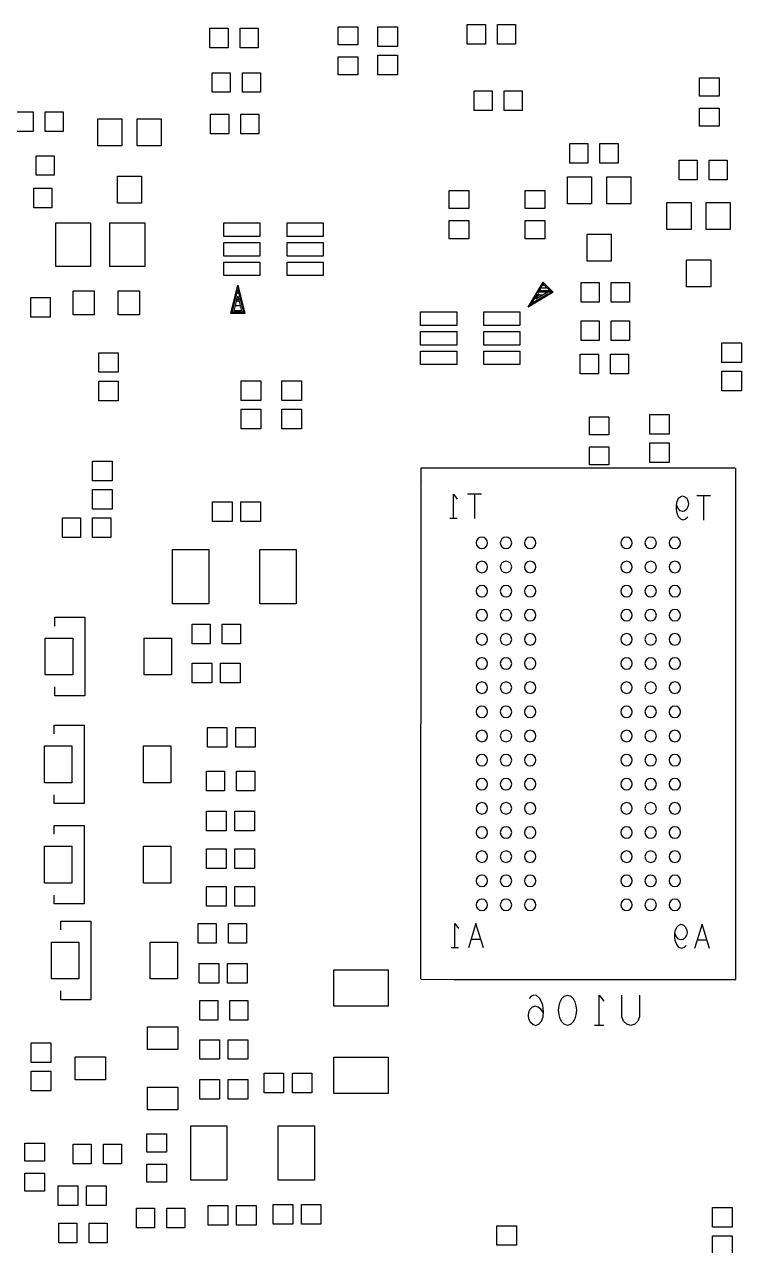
# Model space of a CAD drawing. Header units: millimetres. Extents: x -190 to 348, y -330 to 190.
# Drawn here: x 15.21 to 39, y -75.41 to -34.93 of the extents above; entities that cross this region are included whole.
import ezdxf

# ---------------------------------------------------------------- set-up
doc = ezdxf.new("R2010")
doc.units = ezdxf.units.MM
doc.layers.add('4_SIKCREN_BOTTOM_', color=7, linetype='Continuous')
doc.layers.add('5_SOLDER_PASTE_BOTTOM_', color=7, linetype='Continuous')

msp = doc.modelspace()

# ---------------------------------------------------------------- linework, layer by layer
at = {"layer": '4_SIKCREN_BOTTOM_', "color": 7}
for p, q in [((22.057, -44.511), (22.291, -43.576)), ((22.073, -44.498), (22.291, -43.63)), ((22.291, -43.576), (22.525, -44.511)), ((22.291, -43.63), (22.507, -44.498)), ((31.92, -44.303), (32.415, -43.477)), ((32.222, -43.823), (32.418, -43.497)), ((32.245, -43.835), (32.423, -43.538)), ((32.56, -43.675), (32.342, -43.675)), ((32.476, -43.591), (32.393, -43.591)), ((32.415, -43.477), (32.746, -43.807)), ((32.418, -43.497), (32.725, -43.805)), ((32.423, -43.538), (32.685, -43.8)), ((22.106, -44.473), (22.291, -43.734)), ((22.169, -44.422), (22.291, -43.942)), ((22.329, -44.105), (22.25, -44.105)), ((22.291, -43.734), (22.474, -44.473)), ((22.291, -43.942), (22.41, -44.422)), ((32.746, -43.807), (31.92, -44.303)), ((32.725, -43.805), (31.956, -44.267)), ((31.956, -44.267), (32.222, -43.823)), ((32.583, -43.861), (32.032, -44.191)), ((32.032, -44.191), (32.23, -43.861)), ((32.603, -43.79), (32.179, -44.044)), ((32.179, -44.044), (32.288, -43.863)), ((32.718, -43.81), (32.23, -43.81)), ((32.4, -43.912), (32.258, -43.912)), ((32.644, -43.759), (32.291, -43.759)), ((22.525, -44.511), (22.057, -44.511)), ((22.507, -44.498), (22.073, -44.498)), ((22.474, -44.473), (22.106, -44.473)), ((22.41, -44.422), (22.169, -44.422)), ((22.37, -44.262), (22.21, -44.262)), ((28.359, -49.642), (28.351, -66.576)), ((38.786, -49.644), (28.359, -49.642)), ((28.359, -49.642), (28.359, -50.063)), ((37.709, -49.642), (28.359, -49.642)), ((38.811, -66.591), (38.811, -49.644)), ((28.359, -50.063), (28.377, -50.081)), ((29.441, -50.508), (29.561, -50.668)), ((29.441, -51.308), (29.441, -50.508)), ((30.371, -50.508), (29.911, -50.508)), ((30.14, -50.508), (30.14, -51.308)), ((36.911, -50.64), (36.97, -50.587)), ((36.97, -50.587), (37.041, -50.559)), ((37.041, -50.559), (37.12, -50.587)), ((37.12, -50.587), (37.181, -50.64)), ((37.97, -50.559), (37.511, -50.559)), ((37.739, -50.559), (37.739, -51.359)), ((36.84, -50.866), (36.86, -50.747)), ((36.901, -50.985), (36.84, -50.866)), ((36.84, -51.013), (36.84, -50.866)), ((36.86, -50.747), (36.911, -50.64)), ((36.96, -51.051), (36.901, -50.985)), ((37.221, -50.919), (37.17, -51.013)), ((37.181, -50.64), (37.221, -50.719)), ((37.221, -50.719), (37.239, -50.825)), ((37.239, -50.825), (37.221, -50.919)), ((29.561, -51.308), (29.319, -51.308)), ((36.86, -51.133), (36.84, -51.013)), ((36.911, -51.252), (36.86, -51.133)), ((36.98, -51.333), (36.911, -51.252)), ((37.041, -51.079), (36.96, -51.051)), ((37.061, -51.359), (36.98, -51.333)), ((37.109, -51.067), (37.041, -51.079)), ((37.14, -51.333), (37.061, -51.359)), ((37.17, -51.013), (37.109, -51.067)), ((37.211, -51.265), (37.14, -51.333)), ((16.22, -54.585), (17.221, -54.585)), ((16.22, -54.874), (16.22, -54.585)), ((17.221, -54.585), (17.221, -57.183)), ((16.22, -57.183), (16.22, -56.893)), ((17.221, -57.183), (16.22, -57.183)), ((16.195, -58.158), (17.196, -58.158)), ((16.195, -58.448), (16.195, -58.158)), ((17.196, -58.158), (17.196, -60.759)), ((16.195, -60.759), (16.195, -60.47)), ((17.196, -60.759), (16.195, -60.759)), ((16.195, -61.483), (17.196, -61.483)), ((16.195, -61.773), (16.195, -61.483)), ((17.196, -61.483), (17.196, -64.084)), ((16.195, -64.084), (16.195, -63.795)), ((17.196, -64.084), (16.195, -64.084)), ((16.421, -64.658), (17.419, -64.658)), ((16.421, -64.948), (16.421, -64.658)), ((17.419, -64.658), (17.419, -67.259)), ((29.489, -64.734), (29.609, -64.894)), ((29.489, -65.535), (29.489, -64.734)), ((30.19, -64.734), (29.939, -65.535)), ((30.439, -65.535), (30.19, -64.734)), ((36.919, -64.785), (36.99, -64.76)), ((36.99, -64.76), (37.071, -64.785)), ((37.691, -64.76), (37.44, -65.56)), ((37.94, -65.56), (37.691, -64.76)), ((36.789, -65.065), (36.81, -64.945)), ((36.85, -65.187), (36.789, -65.065)), ((36.789, -65.212), (36.789, -65.065)), ((36.81, -64.945), (36.86, -64.839)), ((36.86, -64.839), (36.919, -64.785)), ((37.071, -64.785), (37.13, -64.839)), ((37.17, -65.118), (37.12, -65.212)), ((37.13, -64.839), (37.17, -64.92)), ((37.17, -64.92), (37.191, -65.027)), ((37.191, -65.027), (37.17, -65.118)), ((38.811, -64.93), (38.793, -64.912)), ((38.811, -66.591), (38.811, -64.93)), ((29.609, -65.535), (29.37, -65.535)), ((30.03, -65.255), (30.35, -65.255)), ((36.81, -65.331), (36.789, -65.212)), ((36.86, -65.453), (36.81, -65.331)), ((36.911, -65.253), (36.85, -65.187)), ((36.929, -65.532), (36.86, -65.453)), ((36.99, -65.278), (36.911, -65.253)), ((37.01, -65.56), (36.929, -65.532)), ((37.061, -65.265), (36.99, -65.278)), ((37.089, -65.532), (37.01, -65.56)), ((37.12, -65.212), (37.061, -65.265)), ((37.16, -65.466), (37.089, -65.532)), ((37.531, -65.278), (37.851, -65.278)), ((28.374, -66.576), (38.811, -66.591)), ((29.459, -66.591), (38.811, -66.591)), ((16.421, -67.259), (16.421, -66.97)), ((32.017, -67.142), (31.951, -67.224)), ((32.111, -67.107), (32.017, -67.142)), ((32.202, -67.125), (32.111, -67.107)), ((32.296, -67.208), (32.202, -67.125)), ((33.038, -67.224), (33.119, -67.142)), ((33.119, -67.142), (33.226, -67.107)), ((33.226, -67.107), (33.332, -67.142)), ((33.332, -67.142), (33.411, -67.224)), ((34.275, -67.107), (34.435, -67.307)), ((34.275, -68.11), (34.275, -67.107)), ((35.029, -67.826), (35.029, -67.107)), ((35.616, -67.107), (35.616, -67.826)), ((17.419, -67.259), (16.421, -67.259)), ((31.989, -67.574), (31.935, -67.676)), ((32.057, -67.508), (31.989, -67.574)), ((32.149, -67.475), (32.057, -67.508)), ((32.255, -67.508), (32.149, -67.475)), ((32.337, -67.574), (32.255, -67.508)), ((32.362, -67.325), (32.296, -67.208)), ((32.431, -67.691), (32.337, -67.574)), ((32.403, -67.442), (32.362, -67.325)), ((32.431, -67.658), (32.403, -67.442)), ((32.931, -67.61), (32.946, -67.457)), ((32.946, -67.457), (32.984, -67.325)), ((32.984, -67.325), (33.038, -67.224)), ((33.411, -67.224), (33.464, -67.325)), ((33.464, -67.325), (33.505, -67.457)), ((33.505, -67.457), (33.518, -67.61)), ((31.935, -67.676), (31.923, -67.793)), ((31.923, -67.793), (31.935, -67.892)), ((31.935, -67.892), (31.989, -67.993)), ((31.989, -67.993), (32.07, -68.075)), ((32.271, -68.075), (32.362, -67.975)), ((32.362, -67.975), (32.415, -67.826)), ((32.415, -67.826), (32.431, -67.658)), ((32.946, -67.76), (32.931, -67.61)), ((32.984, -67.892), (32.946, -67.76)), ((33.038, -67.993), (32.984, -67.892)), ((33.119, -68.075), (33.038, -67.993)), ((33.411, -67.993), (33.332, -68.075)), ((33.464, -67.892), (33.411, -67.993)), ((33.505, -67.76), (33.464, -67.892)), ((33.518, -67.61), (33.505, -67.76)), ((35.082, -67.975), (35.029, -67.826)), ((35.189, -68.075), (35.082, -67.975)), ((35.563, -67.975), (35.456, -68.075)), ((35.616, -67.826), (35.563, -67.975)), ((32.07, -68.075), (32.164, -68.11)), ((32.164, -68.11), (32.271, -68.075)), ((33.226, -68.11), (33.119, -68.075)), ((33.332, -68.075), (33.226, -68.11)), ((34.435, -68.11), (34.115, -68.11)), ((35.324, -68.11), (35.189, -68.075)), ((35.456, -68.075), (35.324, -68.11))]:
    msp.add_line(p, q, dxfattribs=at)
for start, end in [(0, 180), (180, 0)]:
    msp.add_arc((22.291, -43.945), 0.102, start, end, dxfattribs=at)
at = {"layer": '5_SOLDER_PASTE_BOTTOM_', "color": 4}
for p, q in [((21.366, -35.71), (21.366, -35.06)), ((21.366, -35.06), (21.966, -35.06)), ((21.966, -35.06), (21.966, -35.71)), ((22.364, -35.71), (22.364, -35.06)), ((22.364, -35.06), (22.964, -35.06)), ((22.964, -35.06), (22.964, -35.71)), ((25.616, -35.609), (25.616, -35.009)), ((25.616, -35.009), (26.266, -35.009)), ((26.266, -35.009), (26.266, -35.609)), ((26.939, -35.664), (26.939, -35.014)), ((26.939, -35.014), (27.589, -35.014)), ((27.589, -35.014), (27.589, -35.664)), ((29.901, -35.583), (29.901, -34.933)), ((29.901, -34.933), (30.501, -34.933)), ((30.501, -34.933), (30.501, -35.583)), ((30.899, -35.583), (30.899, -34.933)), ((30.899, -34.933), (31.499, -34.933)), ((31.499, -34.933), (31.499, -35.583)), ((26.266, -35.609), (25.616, -35.609)), ((30.501, -35.583), (29.901, -35.583)), ((31.499, -35.583), (30.899, -35.583)), ((21.966, -35.71), (21.366, -35.71)), ((22.964, -35.71), (22.364, -35.71)), ((25.616, -36.609), (25.616, -36.009)), ((25.616, -36.009), (26.266, -36.009)), ((26.266, -36.009), (26.266, -36.609)), ((27.589, -35.664), (26.939, -35.664)), ((26.939, -36.604), (26.939, -35.954)), ((26.939, -35.954), (27.589, -35.954)), ((27.589, -35.954), (27.589, -36.604)), ((21.44, -37.183), (21.44, -36.533)), ((21.44, -36.533), (22.04, -36.533)), ((22.04, -36.533), (22.04, -37.183)), ((22.441, -37.183), (22.441, -36.533)), ((22.441, -36.533), (23.041, -36.533)), ((23.041, -36.533), (23.041, -37.183)), ((26.266, -36.609), (25.616, -36.609)), ((27.589, -36.604), (26.939, -36.604)), ((37.6, -37.308), (37.6, -36.708)), ((37.6, -36.708), (38.25, -36.708)), ((38.25, -36.708), (38.25, -37.308)), ((22.04, -37.183), (21.44, -37.183)), ((23.041, -37.183), (22.441, -37.183)), ((30.124, -37.785), (30.124, -37.135)), ((30.124, -37.135), (30.724, -37.135)), ((30.724, -37.135), (30.724, -37.785)), ((31.125, -37.785), (31.125, -37.135)), ((31.125, -37.135), (31.725, -37.135)), ((31.725, -37.135), (31.725, -37.785)), ((38.25, -37.308), (37.6, -37.308)), ((14.899, -37.833), (15.499, -37.833)), ((15.499, -37.833), (15.499, -38.483)), ((15.9, -38.483), (15.9, -37.833)), ((15.9, -37.833), (16.5, -37.833)), ((16.5, -37.833), (16.5, -38.483)), ((21.389, -38.56), (21.389, -37.91)), ((21.389, -37.91), (21.989, -37.91)), ((21.989, -37.91), (21.989, -38.56)), ((22.39, -38.56), (22.39, -37.91)), ((22.39, -37.91), (22.99, -37.91)), ((22.99, -37.91), (22.99, -38.56)), ((30.724, -37.785), (30.124, -37.785)), ((31.725, -37.785), (31.125, -37.785)), ((37.6, -38.309), (37.6, -37.709)), ((37.6, -37.709), (38.25, -37.709)), ((38.25, -37.709), (38.25, -38.309)), ((17.649, -38.958), (17.649, -38.059)), ((17.649, -38.059), (18.449, -38.059)), ((18.449, -38.059), (18.449, -38.958)), ((18.95, -38.958), (18.95, -38.059)), ((18.95, -38.059), (19.75, -38.059)), ((19.75, -38.059), (19.75, -38.958)), ((38.25, -38.309), (37.6, -38.309)), ((15.499, -38.483), (14.899, -38.483)), ((16.5, -38.483), (15.9, -38.483)), ((21.989, -38.56), (21.389, -38.56)), ((22.99, -38.56), (22.39, -38.56)), ((18.449, -38.958), (17.649, -38.958)), ((19.75, -38.958), (18.95, -38.958)), ((33.299, -39.535), (33.299, -38.885)), ((33.299, -38.885), (33.899, -38.885)), ((33.899, -38.885), (33.899, -39.535)), ((34.3, -39.535), (34.3, -38.885)), ((34.3, -38.885), (34.9, -38.885)), ((34.9, -38.885), (34.9, -39.535)), ((15.6, -39.934), (15.6, -39.284)), ((15.6, -39.284), (16.2, -39.284)), ((16.2, -39.284), (16.2, -39.934)), ((33.899, -39.535), (33.299, -39.535)), ((34.9, -39.535), (34.3, -39.535)), ((36.926, -40.084), (36.926, -39.434)), ((36.926, -39.434), (37.526, -39.434)), ((37.526, -39.434), (37.526, -40.084)), ((37.924, -40.084), (37.924, -39.434)), ((37.924, -39.434), (38.524, -39.434)), ((38.524, -39.434), (38.524, -40.084)), ((16.2, -39.934), (15.6, -39.934)), ((18.299, -40.858), (18.299, -39.959)), ((18.299, -39.959), (19.099, -39.959)), ((19.099, -39.959), (19.099, -40.858)), ((33.225, -40.884), (33.225, -39.985)), ((33.225, -39.985), (34.025, -39.985)), ((34.025, -39.985), (34.025, -40.884)), ((34.525, -40.884), (34.525, -39.985)), ((34.525, -39.985), (35.325, -39.985)), ((35.325, -39.985), (35.325, -40.884)), ((15.524, -41.008), (15.524, -40.358)), ((15.524, -40.358), (16.124, -40.358)), ((16.124, -40.358), (16.124, -41.008)), ((29.299, -41.034), (29.299, -40.434)), ((29.299, -40.434), (29.949, -40.434)), ((29.949, -40.434), (29.949, -41.034)), ((31.824, -41.034), (31.824, -40.434)), ((31.824, -40.434), (32.474, -40.434)), ((32.474, -40.434), (32.474, -41.034)), ((37.526, -40.084), (36.926, -40.084)), ((38.524, -40.084), (37.924, -40.084)), ((19.099, -40.858), (18.299, -40.858)), ((36.524, -41.735), (36.524, -40.836)), ((36.524, -40.836), (37.324, -40.836)), ((37.324, -40.836), (37.324, -41.735)), ((37.824, -41.735), (37.824, -40.836)), ((37.824, -40.836), (38.624, -40.836)), ((38.624, -40.836), (38.624, -41.735)), ((16.124, -41.008), (15.524, -41.008)), ((29.949, -41.034), (29.299, -41.034)), ((32.474, -41.034), (31.824, -41.034)), ((34.025, -40.884), (33.225, -40.884)), ((35.325, -40.884), (34.525, -40.884)), ((16.25, -42.96), (16.25, -41.51)), ((16.25, -41.51), (17.4, -41.51)), ((17.4, -41.51), (17.4, -42.96)), ((18.051, -42.96), (18.051, -41.51)), ((18.051, -41.51), (19.201, -41.51)), ((19.201, -41.51), (19.201, -42.96)), ((21.826, -41.96), (21.826, -41.51)), ((21.826, -41.51), (23.025, -41.51)), ((23.025, -41.51), (23.025, -41.96)), ((23.927, -41.96), (23.927, -41.51)), ((23.927, -41.51), (25.126, -41.51)), ((25.126, -41.51), (25.126, -41.96)), ((29.299, -42.035), (29.299, -41.435)), ((29.299, -41.435), (29.949, -41.435)), ((29.949, -41.435), (29.949, -42.035)), ((31.824, -42.035), (31.824, -41.435)), ((31.824, -41.435), (32.474, -41.435)), ((32.474, -41.435), (32.474, -42.035)), ((23.025, -41.96), (21.826, -41.96)), ((25.126, -41.96), (23.927, -41.96)), ((29.949, -42.035), (29.299, -42.035)), ((32.474, -42.035), (31.824, -42.035)), ((33.875, -42.784), (33.875, -41.885)), ((33.875, -41.885), (34.675, -41.885)), ((34.675, -41.885), (34.675, -42.784)), ((37.324, -41.735), (36.524, -41.735)), ((38.624, -41.735), (37.824, -41.735)), ((21.826, -42.61), (21.826, -42.16)), ((21.826, -42.16), (23.025, -42.16)), ((23.025, -42.16), (23.025, -42.61)), ((23.927, -42.61), (23.927, -42.16)), ((23.927, -42.16), (25.126, -42.16)), ((25.126, -42.16), (25.126, -42.61)), ((23.025, -42.61), (21.826, -42.61)), ((21.826, -43.26), (21.826, -42.81)), ((21.826, -42.81), (23.025, -42.81)), ((23.025, -42.81), (23.025, -43.26)), ((25.126, -42.61), (23.927, -42.61)), ((23.927, -43.26), (23.927, -42.81)), ((23.927, -42.81), (25.126, -42.81)), ((25.126, -42.81), (25.126, -43.26)), ((34.675, -42.784), (33.875, -42.784)), ((37.174, -43.635), (37.174, -42.736)), ((37.174, -42.736), (37.974, -42.736)), ((37.974, -42.736), (37.974, -43.635)), ((17.4, -42.96), (16.25, -42.96)), ((19.201, -42.96), (18.051, -42.96)), ((23.025, -43.26), (21.826, -43.26)), ((25.126, -43.26), (23.927, -43.26)), ((33.675, -44.135), (33.675, -43.485)), ((33.675, -43.485), (34.275, -43.485)), ((34.275, -43.485), (34.275, -44.135)), ((34.676, -44.135), (34.676, -43.485)), ((34.676, -43.485), (35.276, -43.485)), ((35.276, -43.485), (35.276, -44.135)), ((37.974, -43.635), (37.174, -43.635)), ((15.42, -44.633), (15.42, -43.983)), ((15.42, -43.983), (16.07, -43.983)), ((16.07, -43.983), (16.07, -44.633)), ((16.825, -44.558), (16.825, -43.758)), ((16.825, -43.758), (17.525, -43.758)), ((17.525, -43.758), (17.525, -44.558)), ((18.324, -44.558), (18.324, -43.758)), ((18.324, -43.758), (19.024, -43.758)), ((19.024, -43.758), (19.024, -44.558)), ((28.351, -44.909), (28.351, -44.459)), ((28.351, -44.459), (29.55, -44.459)), ((29.55, -44.459), (29.55, -44.909)), ((30.449, -44.909), (30.449, -44.459)), ((30.449, -44.459), (31.648, -44.459)), ((31.648, -44.459), (31.648, -44.909)), ((34.275, -44.135), (33.675, -44.135)), ((35.276, -44.135), (34.676, -44.135)), ((16.07, -44.633), (15.42, -44.633)), ((17.525, -44.558), (16.825, -44.558)), ((19.024, -44.558), (18.324, -44.558)), ((29.55, -44.909), (28.351, -44.909)), ((31.648, -44.909), (30.449, -44.909)), ((33.675, -45.41), (33.675, -44.76)), ((33.675, -44.76), (34.275, -44.76)), ((34.275, -44.76), (34.275, -45.41)), ((34.676, -45.41), (34.676, -44.76)), ((34.676, -44.76), (35.276, -44.76)), ((35.276, -44.76), (35.276, -45.41)), ((28.351, -45.559), (28.351, -45.109)), ((28.351, -45.109), (29.55, -45.109)), ((29.55, -45.109), (29.55, -45.559)), ((30.449, -45.559), (30.449, -45.109)), ((30.449, -45.109), (31.648, -45.109)), ((31.648, -45.109), (31.648, -45.559)), ((29.55, -45.559), (28.351, -45.559)), ((31.648, -45.559), (30.449, -45.559)), ((34.275, -45.41), (33.675, -45.41)), ((35.276, -45.41), (34.676, -45.41)), ((38.349, -46.139), (38.349, -45.489)), ((38.349, -45.489), (38.999, -45.489)), ((38.999, -45.489), (38.999, -46.139)), ((17.676, -46.464), (17.676, -45.814)), ((17.676, -45.814), (18.326, -45.814)), ((18.326, -45.814), (18.326, -46.464)), ((28.351, -46.209), (28.351, -45.759)), ((28.351, -45.759), (29.55, -45.759)), ((29.55, -45.759), (29.55, -46.209)), ((30.449, -46.209), (30.449, -45.759)), ((30.449, -45.759), (31.648, -45.759)), ((31.648, -45.759), (31.648, -46.209)), ((33.65, -46.51), (33.65, -45.86)), ((33.65, -45.86), (34.25, -45.86)), ((34.25, -45.86), (34.25, -46.51)), ((34.65, -46.51), (34.65, -45.86)), ((34.65, -45.86), (35.25, -45.86)), ((35.25, -45.86), (35.25, -46.51)), ((38.999, -46.139), (38.349, -46.139)), ((18.326, -46.464), (17.676, -46.464)), ((29.55, -46.209), (28.351, -46.209)), ((31.648, -46.209), (30.449, -46.209)), ((34.25, -46.51), (33.65, -46.51)), ((35.25, -46.51), (34.65, -46.51)), ((38.349, -47.079), (38.349, -46.429)), ((38.349, -46.429), (38.999, -46.429)), ((38.999, -46.429), (38.999, -47.079)), ((17.676, -47.404), (17.676, -46.754)), ((17.676, -46.754), (18.326, -46.754)), ((18.326, -46.754), (18.326, -47.404)), ((22.405, -47.399), (22.405, -46.749)), ((22.405, -46.749), (23.055, -46.749)), ((23.055, -46.749), (23.055, -47.399)), ((23.754, -47.399), (23.754, -46.749)), ((23.754, -46.749), (24.404, -46.749)), ((24.404, -46.749), (24.404, -47.399)), ((38.999, -47.079), (38.349, -47.079)), ((18.326, -47.404), (17.676, -47.404)), ((23.055, -47.399), (22.405, -47.399)), ((22.405, -48.339), (22.405, -47.689)), ((22.405, -47.689), (23.055, -47.689)), ((23.055, -47.689), (23.055, -48.339)), ((24.404, -47.399), (23.754, -47.399)), ((23.754, -48.339), (23.754, -47.689)), ((23.754, -47.689), (24.404, -47.689)), ((24.404, -47.689), (24.404, -48.339)), ((33.95, -48.535), (33.95, -47.935)), ((33.95, -47.935), (34.6, -47.935)), ((34.6, -47.935), (34.6, -48.535)), ((35.951, -48.514), (35.951, -47.864)), ((35.951, -47.864), (36.601, -47.864)), ((36.601, -47.864), (36.601, -48.514)), ((23.055, -48.339), (22.405, -48.339)), ((24.404, -48.339), (23.754, -48.339)), ((34.6, -48.535), (33.95, -48.535)), ((36.601, -48.514), (35.951, -48.514)), ((33.95, -49.533), (33.95, -48.933)), ((33.95, -48.933), (34.6, -48.933)), ((34.6, -48.933), (34.6, -49.533)), ((35.951, -49.454), (35.951, -48.804)), ((35.951, -48.804), (36.601, -48.804)), ((36.601, -48.804), (36.601, -49.454)), ((17.475, -50.063), (17.475, -49.413)), ((17.475, -49.413), (18.125, -49.413)), ((18.125, -49.413), (18.125, -50.063)), ((34.6, -49.533), (33.95, -49.533)), ((36.601, -49.454), (35.951, -49.454)), ((18.125, -50.063), (17.475, -50.063)), ((17.475, -51.003), (17.475, -50.353)), ((17.475, -50.353), (18.125, -50.353)), ((18.125, -50.353), (18.125, -51.003)), ((21.456, -51.409), (21.456, -50.759)), ((21.456, -50.759), (22.105, -50.759)), ((22.105, -50.759), (22.105, -51.409)), ((22.395, -51.409), (22.395, -50.759)), ((22.395, -50.759), (23.045, -50.759)), ((23.045, -50.759), (23.045, -51.409)), ((16.474, -51.935), (16.474, -51.285)), ((16.474, -51.285), (17.074, -51.285)), ((17.074, -51.285), (17.074, -51.935)), ((18.125, -51.003), (17.475, -51.003)), ((17.475, -51.935), (17.475, -51.285)), ((17.475, -51.285), (18.075, -51.285)), ((18.075, -51.285), (18.075, -51.935)), ((22.105, -51.409), (21.456, -51.409)), ((23.045, -51.409), (22.395, -51.409)), ((17.074, -51.935), (16.474, -51.935)), ((18.075, -51.935), (17.475, -51.935)), ((20.124, -54.133), (20.124, -52.333)), ((20.124, -52.333), (21.324, -52.333)), ((21.324, -52.333), (21.324, -54.133)), ((23.025, -54.133), (23.025, -52.333)), ((23.025, -52.333), (24.225, -52.333)), ((24.225, -52.333), (24.225, -54.133)), ((21.324, -54.133), (20.124, -54.133)), ((24.225, -54.133), (23.025, -54.133)), ((20.774, -55.458), (20.774, -54.808)), ((20.774, -54.808), (21.374, -54.808)), ((21.374, -54.808), (21.374, -55.458)), ((21.775, -55.458), (21.775, -54.808)), ((21.775, -54.808), (22.375, -54.808)), ((22.375, -54.808), (22.375, -55.458)), ((15.905, -56.495), (15.905, -55.275)), ((15.905, -55.275), (16.815, -55.275)), ((16.815, -55.275), (16.815, -56.495)), ((19.184, -56.495), (19.184, -55.275)), ((19.184, -55.275), (20.094, -55.275)), ((20.094, -55.275), (20.094, -56.495)), ((21.374, -55.458), (20.774, -55.458)), ((22.375, -55.458), (21.775, -55.458)), ((20.78, -56.759), (20.78, -56.109)), ((20.78, -56.109), (21.43, -56.109)), ((21.43, -56.109), (21.43, -56.759)), ((21.72, -56.759), (21.72, -56.109)), ((21.72, -56.109), (22.37, -56.109)), ((22.37, -56.109), (22.37, -56.759)), ((16.815, -56.495), (15.905, -56.495)), ((20.094, -56.495), (19.184, -56.495)), ((21.43, -56.759), (20.78, -56.759)), ((22.37, -56.759), (21.72, -56.759)), ((21.28, -58.885), (21.28, -58.235)), ((21.28, -58.235), (21.93, -58.235)), ((21.93, -58.235), (21.93, -58.885)), ((22.22, -58.885), (22.22, -58.235)), ((22.22, -58.235), (22.87, -58.235)), ((22.87, -58.235), (22.87, -58.885)), ((15.88, -60.069), (15.88, -58.849)), ((15.88, -58.849), (16.79, -58.849)), ((16.79, -58.849), (16.79, -60.069)), ((19.159, -60.069), (19.159, -58.849)), ((19.159, -58.849), (20.069, -58.849)), ((20.069, -58.849), (20.069, -60.069)), ((21.93, -58.885), (21.28, -58.885)), ((22.87, -58.885), (22.22, -58.885)), ((21.249, -60.335), (21.249, -59.685)), ((21.249, -59.685), (21.849, -59.685)), ((21.849, -59.685), (21.849, -60.335)), ((22.25, -60.335), (22.25, -59.685)), ((22.25, -59.685), (22.85, -59.685)), ((22.85, -59.685), (22.85, -60.335)), ((16.79, -60.069), (15.88, -60.069)), ((20.069, -60.069), (19.159, -60.069)), ((21.849, -60.335), (21.249, -60.335)), ((22.85, -60.335), (22.25, -60.335)), ((21.255, -61.658), (21.255, -61.008)), ((21.255, -61.008), (21.905, -61.008)), ((21.905, -61.008), (21.905, -61.658)), ((22.195, -61.658), (22.195, -61.008)), ((22.195, -61.008), (22.845, -61.008)), ((22.845, -61.008), (22.845, -61.658)), ((21.905, -61.658), (21.255, -61.658)), ((22.845, -61.658), (22.195, -61.658)), ((15.88, -63.394), (15.88, -62.174)), ((15.88, -62.174), (16.79, -62.174)), ((16.79, -62.174), (16.79, -63.394)), ((19.159, -63.394), (19.159, -62.174)), ((19.159, -62.174), (20.069, -62.174)), ((20.069, -62.174), (20.069, -63.394)), ((21.255, -62.908), (21.255, -62.258)), ((21.255, -62.258), (21.905, -62.258)), ((21.905, -62.258), (21.905, -62.908)), ((22.195, -62.908), (22.195, -62.258)), ((22.195, -62.258), (22.845, -62.258)), ((22.845, -62.258), (22.845, -62.908)), ((21.905, -62.908), (21.255, -62.908)), ((22.845, -62.908), (22.195, -62.908)), ((16.79, -63.394), (15.88, -63.394)), ((20.069, -63.394), (19.159, -63.394)), ((21.255, -64.158), (21.255, -63.508)), ((21.255, -63.508), (21.905, -63.508)), ((21.905, -63.508), (21.905, -64.158)), ((22.195, -64.158), (22.195, -63.508)), ((22.195, -63.508), (22.845, -63.508)), ((22.845, -63.508), (22.845, -64.158)), ((21.905, -64.158), (21.255, -64.158)), ((22.845, -64.158), (22.195, -64.158)), ((20.975, -65.385), (20.975, -64.735)), ((20.975, -64.735), (21.575, -64.735)), ((21.575, -64.735), (21.575, -65.385)), ((21.976, -65.385), (21.976, -64.735)), ((21.976, -64.735), (22.576, -64.735)), ((22.576, -64.735), (22.576, -65.385)), ((16.106, -66.569), (16.106, -65.349)), ((16.106, -65.349), (17.016, -65.349)), ((17.016, -65.349), (17.016, -66.569)), ((19.385, -66.569), (19.385, -65.349)), ((19.385, -65.349), (20.295, -65.349)), ((20.295, -65.349), (20.295, -66.569)), ((21.575, -65.385), (20.975, -65.385)), ((22.576, -65.385), (21.976, -65.385)), ((21.006, -66.708), (21.006, -66.058)), ((21.006, -66.058), (21.656, -66.058)), ((21.656, -66.058), (21.656, -66.708)), ((21.946, -66.708), (21.946, -66.058)), ((21.946, -66.058), (22.596, -66.058)), ((22.596, -66.058), (22.596, -66.708)), ((25.48, -67.468), (25.48, -66.268)), ((25.48, -66.268), (27.28, -66.268)), ((27.28, -66.268), (27.28, -67.468)), ((17.016, -66.569), (16.106, -66.569)), ((20.295, -66.569), (19.385, -66.569)), ((21.656, -66.708), (21.006, -66.708)), ((22.596, -66.708), (21.946, -66.708)), ((21.026, -67.935), (21.026, -67.285)), ((21.026, -67.285), (21.626, -67.285)), ((21.626, -67.285), (21.626, -67.935)), ((22.024, -67.935), (22.024, -67.285)), ((22.024, -67.285), (22.624, -67.285)), ((22.624, -67.285), (22.624, -67.935)), ((27.28, -67.468), (25.48, -67.468)), ((21.626, -67.935), (21.026, -67.935)), ((22.624, -67.935), (22.024, -67.935)), ((19.299, -68.914), (19.299, -68.154)), ((19.299, -68.154), (20.299, -68.154)), ((20.299, -68.154), (20.299, -68.914)), ((15.441, -69.339), (15.441, -68.689)), ((15.441, -68.689), (16.091, -68.689)), ((16.091, -68.689), (16.091, -69.339)), ((21.029, -69.235), (21.029, -68.585)), ((21.029, -68.585), (21.679, -68.585)), ((21.679, -68.585), (21.679, -69.235)), ((21.971, -69.235), (21.971, -68.585)), ((21.971, -68.585), (22.621, -68.585)), ((22.621, -68.585), (22.621, -69.235)), ((16.899, -69.915), (16.899, -69.155)), ((16.899, -69.155), (17.899, -69.155)), ((17.899, -69.155), (17.899, -69.915)), ((20.299, -68.914), (19.299, -68.914)), ((25.48, -70.369), (25.48, -69.169)), ((25.48, -69.169), (27.28, -69.169)), ((27.28, -69.169), (27.28, -70.369)), ((16.091, -69.339), (15.441, -69.339)), ((21.679, -69.235), (21.029, -69.235)), ((22.621, -69.235), (21.971, -69.235)), ((15.441, -70.279), (15.441, -69.629)), ((15.441, -69.629), (16.091, -69.629)), ((16.091, -69.629), (16.091, -70.279)), ((17.899, -69.915), (16.899, -69.915)), ((21.029, -70.559), (21.029, -69.909)), ((21.029, -69.909), (21.679, -69.909)), ((21.679, -69.909), (21.679, -70.559)), ((21.971, -70.559), (21.971, -69.909)), ((21.971, -69.909), (22.621, -69.909)), ((22.621, -69.909), (22.621, -70.559)), ((23.16, -70.345), (23.16, -69.695)), ((23.16, -69.695), (23.81, -69.695)), ((23.81, -69.695), (23.81, -70.345)), ((24.1, -70.345), (24.1, -69.695)), ((24.1, -69.695), (24.75, -69.695)), ((24.75, -69.695), (24.75, -70.345)), ((16.091, -70.279), (15.441, -70.279)), ((19.299, -70.913), (19.299, -70.153)), ((19.299, -70.153), (20.299, -70.153)), ((20.299, -70.153), (20.299, -70.913)), ((23.81, -70.345), (23.16, -70.345)), ((24.75, -70.345), (24.1, -70.345)), ((27.28, -70.369), (25.48, -70.369)), ((21.679, -70.559), (21.029, -70.559)), ((22.621, -70.559), (21.971, -70.559)), ((20.299, -70.913), (19.299, -70.913)), ((20.731, -73.244), (20.731, -71.444)), ((20.731, -71.444), (21.931, -71.444)), ((21.931, -71.444), (21.931, -73.244)), ((23.629, -73.244), (23.629, -71.444)), ((23.629, -71.444), (24.829, -71.444)), ((24.829, -71.444), (24.829, -73.244)), ((15.225, -72.609), (15.225, -72.009)), ((15.225, -72.009), (15.875, -72.009)), ((15.875, -72.009), (15.875, -72.609)), ((16.83, -72.695), (16.83, -72.045)), ((16.83, -72.045), (17.43, -72.045)), ((17.43, -72.045), (17.43, -72.695)), ((17.831, -72.695), (17.831, -72.045)), ((17.831, -72.045), (18.431, -72.045)), ((18.431, -72.045), (18.431, -72.695)), ((19.276, -72.309), (19.276, -71.709)), ((19.276, -71.709), (19.926, -71.709)), ((19.926, -71.709), (19.926, -72.309)), ((19.926, -72.309), (19.276, -72.309)), ((15.875, -72.609), (15.225, -72.609)), ((17.43, -72.695), (16.83, -72.695)), ((18.431, -72.695), (17.831, -72.695)), ((19.276, -73.31), (19.276, -72.71)), ((19.276, -72.71), (19.926, -72.71)), ((19.926, -72.71), (19.926, -73.31)), ((15.225, -73.609), (15.225, -73.009)), ((15.225, -73.009), (15.875, -73.009)), ((15.875, -73.009), (15.875, -73.609)), ((21.931, -73.244), (20.731, -73.244)), ((24.829, -73.244), (23.629, -73.244)), ((15.875, -73.609), (15.225, -73.609)), ((16.33, -74.084), (16.33, -73.434)), ((16.33, -73.434), (16.98, -73.434)), ((16.98, -73.434), (16.98, -74.084)), ((17.27, -74.084), (17.27, -73.434)), ((17.27, -73.434), (17.92, -73.434)), ((17.92, -73.434), (17.92, -74.084)), ((19.926, -73.31), (19.276, -73.31)), ((23.46, -74.694), (23.46, -74.044)), ((23.46, -74.044), (24.11, -74.044)), ((24.11, -74.044), (24.11, -74.694)), ((24.399, -74.694), (24.399, -74.044)), ((24.399, -74.044), (25.049, -74.044)), ((25.049, -74.044), (25.049, -74.694)), ((16.98, -74.084), (16.33, -74.084)), ((17.92, -74.084), (17.27, -74.084)), ((18.93, -74.818), (18.93, -74.168)), ((18.93, -74.168), (19.53, -74.168)), ((19.53, -74.168), (19.53, -74.818)), ((19.931, -74.818), (19.931, -74.168)), ((19.931, -74.168), (20.531, -74.168)), ((20.531, -74.168), (20.531, -74.818)), ((21.306, -74.729), (21.306, -74.079)), ((21.306, -74.079), (21.956, -74.079)), ((21.956, -74.079), (21.956, -74.729)), ((22.245, -74.729), (22.245, -74.079)), ((22.245, -74.079), (22.895, -74.079)), ((22.895, -74.079), (22.895, -74.729)), ((38.039, -74.798), (38.039, -74.148)), ((38.039, -74.148), (38.689, -74.148)), ((38.689, -74.148), (38.689, -74.798)), ((16.355, -75.318), (16.355, -74.669)), ((16.355, -74.669), (16.955, -74.669)), ((16.955, -74.669), (16.955, -75.318)), ((17.356, -75.318), (17.356, -74.669)), ((17.356, -74.669), (17.956, -74.669)), ((17.956, -74.669), (17.956, -75.318)), ((19.53, -74.818), (18.93, -74.818)), ((20.531, -74.818), (19.931, -74.818)), ((21.956, -74.729), (21.306, -74.729)), ((22.895, -74.729), (22.245, -74.729)), ((24.11, -74.694), (23.46, -74.694)), ((25.049, -74.694), (24.399, -74.694)), ((30.879, -75.4), (30.879, -74.75)), ((30.879, -74.75), (31.529, -74.75)), ((31.529, -74.75), (31.529, -75.4)), ((38.689, -74.798), (38.039, -74.798)), ((38.039, -75.74), (38.039, -75.09)), ((38.039, -75.09), (38.689, -75.09)), ((38.689, -75.09), (38.689, -75.74)), ((16.955, -75.318), (16.355, -75.318)), ((17.956, -75.318), (17.356, -75.318)), ((31.529, -75.4), (30.879, -75.4))]:
    msp.add_line(p, q, dxfattribs=at)
for centre, start, end in [((30.386, -52.118), 0, 180), ((30.386, -52.118), 180, 0), ((31.186, -52.118), 0, 180), ((31.186, -52.118), 180, 0), ((31.986, -52.118), 0, 180), ((31.986, -52.118), 180, 0), ((35.184, -52.118), 0, 180), ((35.184, -52.118), 180, 0), ((35.984, -52.118), 0, 180), ((35.984, -52.118), 180, 0), ((36.784, -52.118), 0, 180), ((36.784, -52.118), 180, 0), ((30.386, -52.916), 0, 180), ((30.386, -52.916), 180, 0), ((31.186, -52.916), 0, 180), ((31.186, -52.916), 180, 0), ((31.986, -52.916), 0, 180), ((31.986, -52.916), 180, 0), ((35.184, -52.916), 0, 180), ((35.184, -52.916), 180, 0), ((35.984, -52.916), 0, 180), ((35.984, -52.916), 180, 0), ((36.784, -52.916), 0, 180), ((36.784, -52.916), 180, 0), ((30.386, -53.716), 0, 180), ((30.386, -53.716), 180, 0), ((31.186, -53.716), 0, 180), ((31.186, -53.716), 180, 0), ((31.986, -53.716), 0, 180), ((31.986, -53.716), 180, 0), ((35.184, -53.716), 0, 180), ((35.184, -53.716), 180, 0), ((35.984, -53.716), 0, 180), ((35.984, -53.716), 180, 0), ((36.784, -53.716), 0, 180), ((36.784, -53.716), 180, 0), ((30.386, -54.516), 0, 180), ((30.386, -54.516), 180, 0), ((31.186, -54.516), 0, 180), ((31.186, -54.516), 180, 0), ((31.986, -54.516), 0, 180), ((31.986, -54.516), 180, 0), ((35.184, -54.516), 0, 180), ((35.184, -54.516), 180, 0), ((35.984, -54.516), 0, 180), ((35.984, -54.516), 180, 0), ((36.784, -54.516), 0, 180), ((36.784, -54.516), 180, 0), ((30.386, -55.316), 0, 180), ((30.386, -55.316), 180, 0), ((31.186, -55.316), 0, 180), ((31.186, -55.316), 180, 0), ((31.986, -55.316), 0, 180), ((31.986, -55.316), 180, 0), ((35.184, -55.316), 0, 180), ((35.184, -55.316), 180, 0), ((35.984, -55.316), 0, 180), ((35.984, -55.316), 180, 0), ((36.784, -55.316), 0, 180), ((36.784, -55.316), 180, 0), ((30.386, -56.116), 0, 180), ((30.386, -56.116), 180, 0), ((31.186, -56.116), 0, 180), ((31.186, -56.116), 180, 0), ((31.986, -56.116), 0, 180), ((31.986, -56.116), 180, 0), ((35.184, -56.116), 0, 180), ((35.184, -56.116), 180, 0), ((35.984, -56.116), 0, 180), ((35.984, -56.116), 180, 0), ((36.784, -56.116), 0, 180), ((36.784, -56.116), 180, 0), ((30.386, -56.916), 0, 180), ((30.386, -56.916), 180, 0), ((31.186, -56.916), 0, 180), ((31.186, -56.916), 180, 0), ((31.986, -56.916), 0, 180), ((31.986, -56.916), 180, 0), ((35.184, -56.916), 0, 180), ((35.184, -56.916), 180, 0), ((35.984, -56.916), 0, 180), ((35.984, -56.916), 180, 0), ((36.784, -56.916), 0, 180), ((36.784, -56.916), 180, 0), ((30.386, -57.716), 0, 180), ((30.386, -57.716), 180, 0), ((31.186, -57.716), 0, 180), ((31.186, -57.716), 180, 0), ((31.986, -57.716), 0, 180), ((31.986, -57.716), 180, 0), ((35.184, -57.716), 0, 180), ((35.184, -57.716), 180, 0), ((35.984, -57.716), 0, 180), ((35.984, -57.716), 180, 0), ((36.784, -57.716), 0, 180), ((36.784, -57.716), 180, 0), ((30.386, -58.517), 0, 180), ((30.386, -58.517), 180, 0), ((31.186, -58.517), 0, 180), ((31.186, -58.517), 180, 0), ((31.986, -58.517), 0, 180), ((31.986, -58.517), 180, 0), ((35.184, -58.517), 0, 180), ((35.184, -58.517), 180, 0), ((35.984, -58.517), 0, 180), ((35.984, -58.517), 180, 0), ((36.784, -58.517), 0, 180), ((36.784, -58.517), 180, 0), ((30.386, -59.317), 0, 180), ((30.386, -59.317), 180, 0), ((31.186, -59.317), 0, 180), ((31.186, -59.317), 180, 0), ((31.986, -59.317), 0, 180), ((31.986, -59.317), 180, 0), ((35.184, -59.317), 0, 180), ((35.184, -59.317), 180, 0), ((35.984, -59.317), 0, 180), ((35.984, -59.317), 180, 0), ((36.784, -59.317), 0, 180), ((36.784, -59.317), 180, 0), ((30.386, -60.117), 0, 180), ((30.386, -60.117), 180, 0), ((31.186, -60.117), 0, 180), ((31.186, -60.117), 180, 0), ((31.986, -60.117), 0, 180), ((31.986, -60.117), 180, 0), ((35.184, -60.117), 0, 180), ((35.184, -60.117), 180, 0), ((35.984, -60.117), 0, 180), ((35.984, -60.117), 180, 0), ((36.784, -60.117), 0, 180), ((36.784, -60.117), 180, 0), ((30.386, -60.917), 0, 180), ((30.386, -60.917), 180, 0), ((31.186, -60.917), 0, 180), ((31.186, -60.917), 180, 0), ((31.986, -60.917), 0, 180), ((31.986, -60.917), 180, 0), ((35.184, -60.917), 0, 180), ((35.184, -60.917), 180, 0), ((35.984, -60.917), 0, 180), ((35.984, -60.917), 180, 0), ((36.784, -60.917), 0, 180), ((36.784, -60.917), 180, 0), ((30.386, -61.717), 0, 180), ((30.386, -61.717), 180, 0), ((31.186, -61.717), 0, 180), ((31.186, -61.717), 180, 0), ((31.986, -61.717), 0, 180), ((31.986, -61.717), 180, 0), ((35.184, -61.717), 0, 180), ((35.184, -61.717), 180, 0), ((35.984, -61.717), 0, 180), ((35.984, -61.717), 180, 0), ((36.784, -61.717), 0, 180), ((36.784, -61.717), 180, 0), ((30.386, -62.517), 0, 180), ((31.186, -62.517), 0, 180), ((31.986, -62.517), 0, 180), ((35.184, -62.517), 0, 180), ((35.984, -62.517), 0, 180), ((36.784, -62.517), 0, 180), ((30.386, -62.517), 180, 0), ((31.186, -62.517), 180, 0), ((31.986, -62.517), 180, 0), ((35.184, -62.517), 180, 0), ((35.984, -62.517), 180, 0), ((36.784, -62.517), 180, 0), ((30.386, -63.317), 0, 180), ((31.186, -63.317), 0, 180), ((31.986, -63.317), 0, 180), ((35.184, -63.317), 0, 180), ((35.984, -63.317), 0, 180), ((36.784, -63.317), 0, 180), ((30.386, -63.317), 180, 0), ((31.186, -63.317), 180, 0), ((31.986, -63.317), 180, 0), ((35.184, -63.317), 180, 0), ((35.984, -63.317), 180, 0), ((36.784, -63.317), 180, 0), ((30.386, -64.117), 0, 180), ((31.186, -64.117), 0, 180), ((31.986, -64.117), 0, 180), ((35.184, -64.117), 0, 180), ((35.984, -64.117), 0, 180), ((36.784, -64.117), 0, 180), ((30.386, -64.117), 180, 0), ((31.186, -64.117), 180, 0), ((31.986, -64.117), 180, 0), ((35.184, -64.117), 180, 0), ((35.984, -64.117), 180, 0), ((36.784, -64.117), 180, 0)]:
    msp.add_arc(centre, 0.19, start, end, dxfattribs=at)

doc.saveas('drawing.dxf')
